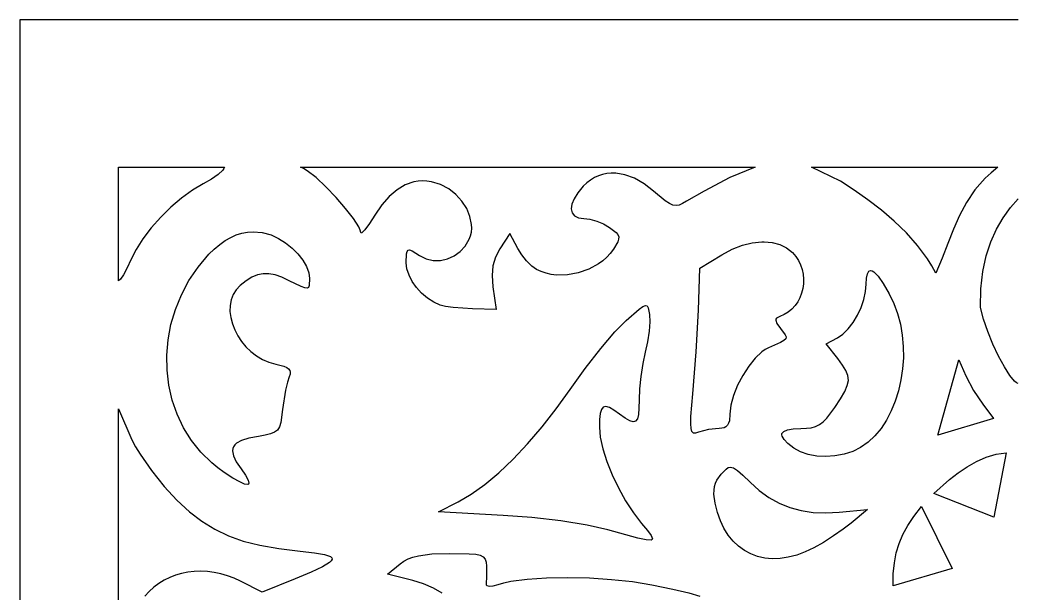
# Model space of a CAD drawing. Extents: x -213 to 423, y -34 to 331.
# Drawn here: x -213.3 to 105, y 148.5 to 331.4 of the extents above; entities that cross this region are included whole.
import ezdxf

# ---------------------------------------------------------------- set-up
doc = ezdxf.new("R2010")
doc.units = 0

msp = doc.modelspace()

# ---------------------------------------------------------------- linework, layer by layer
at = {"layer": 'Layer 1'}
for p, q in [((-213.293751, 331.44174), (-213.293751, -34.441721)), ((104.947082, 331.44174), (-213.293751, 331.44174)), ((-213.293751, 331.44174), (-213.293751, 331.44174)), ((105.052916, 331.44174), (104.947082, 331.44174)), ((-181.87889, 284.407642), (-148.091598, 284.407642)), ((-181.87889, 248.115628), (-181.87889, 284.407642)), ((-181.87889, 284.407642), (-181.87889, 284.407642)), ((-148.627343, 283.437491), (-150.086165, 282.110095)), ((-148.230172, 283.97839), (-148.627343, 283.437491)), ((-148.091598, 284.407642), (-148.230172, 283.97839)), ((-123.785209, 284.407642), (21.118263, 284.407642)), ((-122.826346, 284.022033), (-123.785209, 284.407642)), ((-123.785209, 284.407642), (-123.785209, 284.407642)), ((-121.666355, 283.318039), (-122.826346, 284.022033)), ((-118.887956, 281.123324), (-121.666355, 283.318039)), ((21.118263, 284.407642), (13.119027, 281.10035)), ((39.074652, 284.407642), (98.552985, 284.407642)), ((48.30861, 279.962642), (39.074652, 284.407642)), ((39.074652, 284.407642), (39.074652, 284.407642)), ((98.552985, 284.407642), (96.435168, 282.690311)), ((-152.245447, 280.604146), (-154.882571, 279.098337)), ((-150.086165, 282.110095), (-152.245447, 280.604146)), ((-115.739936, 278.160348), (-118.887956, 281.123324)), ((-31.364901, 280.337746), (-32.541374, 279.417912)), ((-30.134322, 281.099664), (-31.364901, 280.337746)), ((-28.854075, 281.703966), (-30.134322, 281.099664)), ((-27.528594, 282.150948), (-28.854075, 281.703966)), ((-26.162315, 282.44091), (-27.528594, 282.150948)), ((-24.759673, 282.574149), (-26.162315, 282.44091)), ((-23.325104, 282.550965), (-24.759673, 282.574149)), ((-20.377929, 282.036515), (-23.325104, 282.550965)), ((-17.356273, 280.899948), (-20.377929, 282.036515)), ((-14.295622, 279.143649), (-17.356273, 280.899948)), ((13.119027, 281.10035), (4.934356, 276.837554)), ((94.524463, 280.908472), (92.801594, 279.064634)), ((96.435168, 282.690311), (94.524463, 280.908472)), ((-158.290498, 277.083961), (-161.750394, 274.56818)), ((-154.882571, 279.098337), (-158.290498, 277.083961)), ((-112.512222, 274.765964), (-115.739936, 278.160348)), ((-93.042055, 277.249518), (-95.53589, 275.131283)), ((-90.431913, 278.781128), (-93.042055, 277.249518)), ((-87.722873, 279.717941), (-90.431913, 278.781128)), ((-86.336707, 279.960744), (-87.722873, 279.717941)), ((-84.932344, 280.051782), (-86.336707, 279.960744)), ((-83.511963, 279.990034), (-84.932344, 280.051782)), ((-82.077737, 279.774477), (-83.511963, 279.990034)), ((-79.176459, 278.87785), (-82.077737, 279.774477)), ((-76.563641, 277.494228), (-79.176459, 278.87785)), ((-74.268601, 275.689729), (-76.563641, 277.494228)), ((-33.659307, 278.339864), (-35.370029, 276.3007)), ((-32.541374, 279.417912), (-33.659307, 278.339864)), ((-11.231459, 276.770003), (-14.295622, 279.143649)), ((52.700463, 277.07517), (48.30861, 279.962642)), ((57.087382, 273.995029), (52.700463, 277.07517)), ((91.247286, 277.161305), (88.567245, 273.186203)), ((92.801594, 279.064634), (91.247286, 277.161305)), ((-161.750394, 274.56818), (-165.160633, 271.657626)), ((-109.494738, 271.277024), (-112.512222, 274.765964)), ((-95.53589, 275.131283), (-97.896008, 272.4346)), ((-72.34192, 273.560624), (-74.268601, 275.689729)), ((-36.583774, 274.385203), (-37.301335, 272.639058)), ((-35.370029, 276.3007), (-36.583774, 274.385203)), ((-7.564662, 273.716911), (-11.231459, 276.770003)), ((-6.220852, 272.823201), (-7.564662, 273.716911)), ((4.934356, 276.837554), (-0.753959, 273.568545)), ((61.387608, 270.706607), (57.087382, 273.995029)), ((102.559952, 271.522975), (104.999999, 274.335837)), ((-165.160633, 271.657626), (-168.419591, 268.458932)), ((-106.977409, 268.030381), (-109.494738, 271.277024)), ((-97.896008, 272.4346), (-100.105001, 269.167642)), ((-70.834178, 271.203178), (-72.34192, 273.560624)), ((-69.795959, 268.71366), (-70.834178, 271.203178)), ((-37.301335, 272.639058), (-37.523504, 271.107949)), ((-37.523504, 271.107949), (-37.251072, 269.837561)), ((-5.081977, 272.314233), (-6.220852, 272.823201)), ((-4.056943, 272.162144), (-5.081977, 272.314233)), ((-3.054658, 272.339074), (-4.056943, 272.162144)), ((-1.984027, 272.817162), (-3.054658, 272.339074)), ((-0.753959, 273.568545), (-1.984027, 272.817162)), ((65.519386, 267.194293), (61.387608, 270.706607)), ((88.567245, 273.186203), (86.330136, 269.00323)), ((100.251924, 268.312841), (102.559952, 271.522975)), ((-168.419591, 268.458932), (-171.425645, 265.078731)), ((-105.25016, 265.362886), (-106.977409, 268.030381)), ((-100.105001, 269.167642), (-101.844413, 266.420456)), ((-69.277841, 266.188338), (-69.795959, 268.71366)), ((-37.251072, 269.837561), (-36.484833, 268.87358)), ((-36.484833, 268.87358), (-35.225577, 268.261689)), ((-35.225577, 268.261689), (-33.474098, 268.047573)), ((-33.474098, 268.047573), (-31.556369, 267.82511)), ((-31.556369, 267.82511), (-29.384176, 267.219889)), ((86.330136, 269.00323), (84.381751, 264.632449)), ((98.145085, 264.686499), (100.251924, 268.312841)), ((-171.425645, 265.078731), (-174.077171, 261.623657)), ((-104.773418, 264.351586), (-105.25016, 265.362886)), ((-104.602918, 263.611392), (-104.773418, 264.351586)), ((-103.273045, 264.45711), (-104.242134, 263.459967)), ((-101.844413, 266.420456), (-103.273045, 264.45711)), ((-69.330407, 263.723479), (-69.229627, 264.942334)), ((-69.229627, 264.942334), (-69.277841, 266.188338)), ((-29.384176, 267.219889), (-27.224062, 266.325159)), ((-27.224062, 266.325159), (-25.34257, 265.23417)), ((-25.34257, 265.23417), (-23.225534, 263.591704)), ((69.400958, 263.442476), (65.519386, 267.194293)), ((84.381751, 264.632449), (82.567883, 260.093924)), ((96.308604, 260.625014), (98.145085, 264.686499)), ((-174.077171, 261.623657), (-176.272544, 258.200342)), ((-149.605148, 259.76548), (-147.858759, 261.001682)), ((-147.858759, 261.001682), (-146.093333, 262.017427)), ((-146.093333, 262.017427), (-144.311453, 262.811841)), ((-144.311453, 262.811841), (-142.515702, 263.384048)), ((-142.515702, 263.384048), (-140.708663, 263.733172)), ((-140.708663, 263.733172), (-138.892918, 263.858337)), ((-138.892918, 263.858337), (-136.037837, 263.605793)), ((-138.892918, 263.858337), (-138.892918, 263.858337)), ((-136.037837, 263.605793), (-133.177918, 262.800003)), ((-133.177918, 262.800003), (-130.81736, 261.702512)), ((-130.81736, 261.702512), (-128.567878, 260.278893)), ((-104.507862, 263.380711), (-104.602918, 263.611392)), ((-104.242134, 263.459967), (-104.507862, 263.380711)), ((-71.278769, 259.256963), (-70.004237, 261.415351)), ((-70.004237, 261.415351), (-69.586503, 262.543807)), ((-69.586503, 262.543807), (-69.330407, 263.723479)), ((-57.039654, 263.223337), (-60.232293, 258.346184)), ((-54.526112, 258.434378), (-57.039654, 263.223337)), ((-23.225534, 263.591704), (-22.64453, 262.902919)), ((-22.380086, 261.475662), (-22.673659, 260.611357)), ((-22.64453, 262.902919), (-22.366545, 262.218544)), ((-22.366545, 262.218544), (-22.380086, 261.475662)), ((72.950568, 259.435544), (69.400958, 263.442476)), ((-176.272544, 258.200342), (-177.91014, 254.91542)), ((-153.030487, 256.635212), (-151.329919, 258.309698)), ((-151.329919, 258.309698), (-149.605148, 259.76548)), ((-128.567878, 260.278893), (-126.492244, 258.600474)), ((-126.492244, 258.600474), (-124.653233, 256.738586)), ((-89.8705, 257.574736), (-89.546532, 257.987553)), ((-89.546532, 257.987553), (-89.027634, 258.037852)), ((-89.027634, 258.037852), (-88.268065, 257.750747)), ((-72.916355, 257.478885), (-71.278769, 259.256963)), ((-60.232293, 258.346184), (-61.632456, 255.719738)), ((-53.279382, 256.427898), (-54.526112, 258.434378)), ((-24.054931, 258.266809), (-25.047493, 256.925333)), ((-22.673659, 260.611357), (-24.054931, 258.266809)), ((10.561388, 256.494101), (13.836511, 258.24208)), ((13.836511, 258.24208), (17.075838, 259.51805)), ((17.075838, 259.51805), (20.230734, 260.320535)), ((20.230734, 260.320535), (23.252569, 260.648059)), ((23.252569, 260.648059), (23.984582, 260.656878)), ((23.984582, 260.656878), (26.603639, 260.41799)), ((23.984582, 260.656878), (23.984582, 260.656878)), ((26.603639, 260.41799), (29.012186, 259.757773)), ((29.012186, 259.757773), (31.171324, 258.676189)), ((31.171324, 258.676189), (33.042152, 257.173198)), ((76.086459, 255.157887), (72.950568, 259.435544)), ((82.567883, 260.093924), (80.734326, 255.407717)), ((94.811651, 256.109453), (96.308604, 260.625014)), ((-177.91014, 254.91542), (-179.098174, 252.276922)), ((-156.474873, 252.578533), (-153.030487, 256.635212)), ((-124.653233, 256.738586), (-123.113618, 254.764557)), ((-123.113618, 254.764557), (-121.936173, 252.749716)), ((-90.130209, 253.910003), (-90.045276, 256.774282)), ((-90.045276, 256.774282), (-89.8705, 257.574736)), ((-88.268065, 257.750747), (-85.843959, 256.264795)), ((-85.843959, 256.264795), (-83.723817, 255.210562)), ((-83.723817, 255.210562), (-81.482224, 254.69391)), ((-81.482224, 254.69391), (-79.19993, 254.688629)), ((-79.19993, 254.688629), (-76.957687, 255.168506)), ((-76.957687, 255.168506), (-74.836245, 256.107329)), ((-74.836245, 256.107329), (-72.916355, 257.478885)), ((-61.632456, 255.719738), (-62.112715, 254.354949)), ((-51.738855, 254.504815), (-53.279382, 256.427898)), ((-26.189724, 255.688126), (-27.464944, 254.559597)), ((-25.047493, 256.925333), (-26.189724, 255.688126)), ((3.470555, 252.199031), (10.561388, 256.494101)), ((33.042152, 257.173198), (34.105238, 255.952694)), ((34.105238, 255.952694), (34.973616, 254.628604)), ((34.973616, 254.628604), (35.651405, 253.221616)), ((77.473711, 252.912657), (76.086459, 255.157887)), ((80.734326, 255.407717), (78.726874, 250.593892)), ((93.723395, 251.12088), (94.811651, 256.109453)), ((-179.098174, 252.276922), (-180.241618, 250.114608)), ((-159.404802, 248.265995), (-156.474873, 252.578533)), ((-121.936173, 252.749716), (-121.183673, 250.765394)), ((-89.897558, 251.962884), (-90.130209, 253.910003)), ((-89.235456, 249.953948), (-89.897558, 251.962884)), ((-62.45106, 252.931016), (-62.715906, 249.831422)), ((-62.112715, 254.354949), (-62.45106, 252.931016)), ((-50.099265, 252.884048), (-51.738855, 254.504815)), ((-48.555348, 251.784517), (-50.099265, 252.884048)), ((-47.069161, 251.099016), (-48.555348, 251.784517)), ((-31.921735, 251.870172), (-35.252072, 250.701444)), ((-28.856472, 253.544156), (-31.921735, 251.870172)), ((-27.464944, 254.559597), (-28.856472, 253.544156)), ((3.038402, 238.837573), (3.470555, 252.199031)), ((35.651405, 253.221616), (36.142726, 251.752419)), ((36.142726, 251.752419), (36.451699, 250.241702)), ((57.355618, 251.225023), (57.957082, 251.484656)), ((57.957082, 251.484656), (58.436971, 251.358662)), ((57.957082, 251.484656), (57.957082, 251.484656)), ((78.726874, 250.593892), (77.473711, 252.912657)), ((-181.21151, 248.652752), (-181.87889, 248.115628)), ((-180.241618, 250.114608), (-181.21151, 248.652752)), ((-161.82349, 243.744008), (-159.404802, 248.265995)), ((-139.330607, 249.335766), (-141.163609, 248.195945)), ((-137.551133, 250.085778), (-139.330607, 249.335766)), ((-135.766709, 250.451875), (-137.551133, 250.085778)), ((-133.91886, 250.439951), (-135.766709, 250.451875)), ((-131.949109, 250.055902), (-133.91886, 250.439951)), ((-129.798982, 249.305621), (-131.949109, 250.055902)), ((-127.410001, 248.195003), (-129.798982, 249.305621)), ((-121.183673, 250.765394), (-120.91889, 248.88292)), ((-120.91889, 248.88292), (-121.020649, 246.627854)), ((-88.197678, 247.950044), (-89.235456, 249.953948)), ((-62.715906, 249.831422), (-62.454793, 246.272365)), ((-45.499121, 250.579509), (-47.069161, 251.099016)), ((-43.861909, 250.221588), (-45.499121, 250.579509)), ((-42.174205, 250.020842), (-43.861909, 250.221588)), ((-38.714042, 250.073244), (-42.174205, 250.020842)), ((-35.252072, 250.701444), (-38.714042, 250.073244)), ((36.451699, 250.241702), (36.582447, 248.710151)), ((36.582447, 248.710151), (36.539088, 247.178457)), ((56.590068, 247.127851), (56.674375, 249.045966)), ((56.674375, 249.045966), (56.928803, 250.411908)), ((56.928803, 250.411908), (57.355618, 251.225023)), ((58.436971, 251.358662), (58.990334, 251.002923)), ((58.990334, 251.002923), (60.319018, 249.60201)), ((60.319018, 249.60201), (61.946195, 247.281517)), ((93.113005, 245.640361), (93.723395, 251.12088)), ((-144.395521, 245.302275), (-145.344968, 243.759294)), ((-143.108612, 246.66042), (-144.395521, 245.302275)), ((-141.163609, 248.195945), (-143.108612, 246.66042)), ((-123.658335, 246.346103), (-127.410001, 248.195003)), ((-122.504683, 245.907433), (-123.658335, 246.346103)), ((-121.731174, 245.802984), (-122.504683, 245.907433)), ((-121.261824, 246.040532), (-121.731174, 245.802984)), ((-121.020649, 246.627854), (-121.261824, 246.040532)), ((-86.838001, 246.01802), (-88.197678, 247.950044)), ((-85.210202, 244.224725), (-86.838001, 246.01802)), ((-62.454793, 246.272365), (-61.493473, 239.066878)), ((36.325745, 245.667306), (35.946538, 244.197387)), ((36.539088, 247.178457), (36.325745, 245.667306)), ((56.384319, 244.732979), (56.590068, 247.127851)), ((61.946195, 247.281517), (63.874929, 244.041045)), ((93.049652, 239.648962), (93.113005, 245.640361)), ((-163.734152, 239.05898), (-161.82349, 243.744008)), ((-145.972196, 242.065099), (-146.29245, 240.253312)), ((-145.344968, 243.759294), (-145.972196, 242.065099)), ((-83.368057, 242.637007), (-85.210202, 244.224725)), ((-81.365342, 241.321715), (-83.368057, 242.637007)), ((35.405586, 242.78939), (34.707013, 241.464001)), ((35.946538, 244.197387), (35.405586, 242.78939)), ((54.900286, 239.650428), (55.803062, 242.206724)), ((55.803062, 242.206724), (56.384319, 244.732979)), ((63.874929, 244.041045), (65.383458, 240.970698)), ((-165.140002, 234.257322), (-163.734152, 239.05898)), ((-146.29245, 240.253312), (-146.320974, 238.357553)), ((-79.255834, 240.345698), (-81.365342, 241.321715)), ((-77.607577, 239.948543), (-79.255834, 240.345698)), ((-75.127933, 239.601494), (-77.607577, 239.948543)), ((-69.016459, 239.20799), (-75.127933, 239.601494)), ((-61.493473, 239.066878), (-69.016459, 239.20799)), ((-20.015626, 235.54792), (-15.889812, 239.076128)), ((-15.889812, 239.076128), (-14.636859, 239.956935)), ((-14.636859, 239.956935), (-13.789098, 240.283962)), ((-13.789098, 240.283962), (-13.296186, 240.132815)), ((-13.789098, 240.283962), (-13.789098, 240.283962)), ((-13.296186, 240.132815), (-12.969295, 239.586392)), ((-12.969295, 239.586392), (-12.536737, 237.373545)), ((2.348874, 225.464029), (3.038402, 238.837573)), ((32.853479, 239.143803), (31.706761, 238.190371)), ((33.854937, 240.241909), (32.853479, 239.143803)), ((34.707013, 241.464001), (33.854937, 240.241909)), ((53.729976, 237.16543), (54.900286, 239.650428)), ((65.383458, 240.970698), (66.580629, 237.715106)), ((93.959825, 235.961568), (93.049652, 239.648962)), ((-146.320974, 238.357553), (-146.073012, 236.411445)), ((-146.073012, 236.411445), (-145.563808, 234.44861)), ((-23.548821, 231.93356), (-20.015626, 235.54792)), ((-12.536737, 237.373545), (-12.455388, 235.122716)), ((27.748406, 235.956068), (27.685961, 235.560357)), ((27.685961, 235.560357), (28.095466, 234.499973)), ((27.987815, 236.283793), (27.748406, 235.956068)), ((28.994027, 236.800281), (27.987815, 236.283793)), ((30.418904, 237.402301), (28.994027, 236.800281)), ((31.706761, 238.190371), (30.418904, 237.402301)), ((52.346118, 234.853069), (53.729976, 237.16543)), ((66.580629, 237.715106), (67.473825, 234.314075)), ((95.305533, 231.989601), (93.959825, 235.961568)), ((-166.044256, 229.385442), (-165.140002, 234.257322)), ((-145.563808, 234.44861), (-144.808606, 232.502669)), ((-144.808606, 232.502669), (-143.822651, 230.607243)), ((-12.455388, 235.122716), (-12.684321, 232.10644)), ((28.095466, 234.499973), (29.223332, 232.972642)), ((29.223332, 232.972642), (30.7671, 230.974147)), ((49.153706, 231.15162), (50.802699, 232.814686)), ((50.802699, 232.814686), (52.346118, 234.853069)), ((67.473825, 234.314075), (68.070426, 230.807415)), ((-166.450128, 224.48975), (-166.044256, 229.385442)), ((-143.822651, 230.607243), (-142.621185, 228.795954)), ((-28.094645, 226.558178), (-23.548821, 231.93356)), ((-12.684321, 232.10644), (-13.179011, 228.71849)), ((30.902939, 229.698619), (30.322768, 229.13736)), ((30.7671, 230.974147), (31.035034, 230.284933)), ((31.035034, 230.284933), (30.902939, 229.698619)), ((43.793054, 228.007295), (47.453124, 229.965212)), ((47.453124, 229.965212), (49.153706, 231.15162)), ((68.070426, 230.807415), (68.377814, 227.234933)), ((96.952383, 227.96902), (95.305533, 231.989601)), ((-142.621185, 228.795954), (-141.219453, 227.102425)), ((-141.219453, 227.102425), (-139.6327, 225.560276)), ((-33.068008, 220.147875), (-28.094645, 226.558178)), ((-13.179011, 228.71849), (-13.894931, 225.352642)), ((24.373504, 226.278264), (23.314, 225.530838)), ((25.413332, 226.82549), (24.373504, 226.278264)), ((29.246475, 228.523314), (25.413332, 226.82549)), ((30.322768, 229.13736), (29.246475, 228.523314)), ((47.470763, 223.33299), (43.793054, 228.007295)), ((68.377814, 227.234933), (68.403371, 223.636438)), ((98.765982, 224.135786), (96.952383, 227.96902)), ((-166.360833, 219.616655), (-166.450128, 224.48975)), ((-139.6327, 225.560276), (-137.876168, 224.20313)), ((-137.876168, 224.20313), (-135.965103, 223.064607)), ((-135.965103, 223.064607), (-133.914749, 222.17833)), ((-13.894931, 225.352642), (-14.658812, 221.737561)), ((1.300971, 212.070559), (2.348874, 225.464029)), ((21.183848, 223.518082), (19.118651, 220.952618)), ((23.314, 225.530838), (21.183848, 223.518082)), ((49.01356, 221.278228), (47.470763, 223.33299)), ((68.403371, 223.636438), (68.154477, 220.051736)), ((79.353054, 198.88549), (86.117568, 222.944934)), ((86.117568, 222.944934), (88.288169, 217.794479)), ((86.117568, 222.944934), (86.117568, 222.944934)), ((100.611937, 220.725856), (98.765982, 224.135786)), ((-165.779586, 214.812567), (-166.360833, 219.616655)), ((-133.914749, 222.17833), (-131.740348, 221.57792)), ((-131.740348, 221.57792), (-129.116427, 220.900346)), ((-129.116427, 220.900346), (-128.23151, 220.515051)), ((-128.23151, 220.515051), (-127.610807, 220.079254)), ((-127.610807, 220.079254), (-127.238957, 219.578334)), ((-37.883821, 213.428753), (-33.068008, 220.147875)), ((-14.658812, 221.737561), (-15.284147, 217.671829)), ((19.118651, 220.952618), (17.21418, 217.999842)), ((50.099075, 219.522219), (49.01356, 221.278228)), ((68.154477, 220.051736), (67.638514, 216.520637)), ((102.355853, 217.97519), (100.611937, 220.725856)), ((-127.462918, 217.538615), (-128.033759, 215.810973)), ((-127.180373, 218.322636), (-127.462918, 217.538615)), ((-127.238957, 219.578334), (-127.100599, 218.997669)), ((-127.100599, 218.997669), (-127.180373, 218.322636)), ((-15.284147, 217.671829), (-15.706558, 213.654143)), ((17.21418, 217.999842), (15.56621, 214.825151)), ((50.719328, 217.931469), (50.099075, 219.522219)), ((50.86634, 216.372483), (50.719328, 217.931469)), ((67.638514, 216.520637), (66.862863, 213.082947)), ((88.288169, 217.794479), (90.784628, 213.204145)), ((103.863338, 216.119748), (102.355853, 217.97519)), ((-164.709602, 210.123895), (-165.779586, 214.812567)), ((-128.616981, 213.26879), (-129.544307, 207.114031)), ((-128.033759, 215.810973), (-128.616981, 213.26879)), ((-42.28144, 207.292024), (-37.883821, 213.428753)), ((-15.706558, 213.654143), (-15.861668, 210.183198)), ((15.56621, 214.825151), (14.270512, 211.59394)), ((49.708715, 212.815831), (50.532129, 214.711769)), ((50.532129, 214.711769), (50.86634, 216.372483)), ((104.486421, 215.601474), (103.863338, 216.119748)), ((104.999999, 215.39549), (104.486421, 215.601474)), ((-163.154096, 205.597047), (-164.709602, 210.123895)), ((-15.861668, 210.183198), (-15.910038, 207.5305)), ((0.685437, 204.867366), (1.300971, 212.070559)), ((14.270512, 211.59394), (13.42286, 208.471606)), ((46.56236, 207.784309), (48.388119, 210.551176)), ((48.388119, 210.551176), (49.708715, 212.815831)), ((66.862863, 213.082947), (65.834906, 209.778476)), ((90.784628, 213.204145), (93.714659, 208.794466)), ((-181.87889, 207.281601), (-177.575001, 197.403823)), ((-181.87889, 76.939031), (-181.87889, 207.281601)), ((-181.87889, 207.281601), (-181.87889, 207.281601)), ((-129.544307, 207.114031), (-130.127486, 202.916839)), ((-46.808805, 201.516686), (-42.28144, 207.292024)), ((-27.902365, 207.11107), (-28.277571, 205.823284)), ((-27.312583, 207.839462), (-27.902365, 207.11107)), ((-26.472691, 208.031243), (-27.312583, 207.839462)), ((-25.347155, 207.709192), (-26.472691, 208.031243)), ((-23.900441, 206.896093), (-25.347155, 207.709192)), ((-22.097015, 205.614726), (-23.900441, 206.896093)), ((-15.910038, 207.5305), (-16.083181, 205.534627)), ((13.42286, 208.471606), (13.119027, 205.623545)), ((43.98556, 204.357503), (46.56236, 207.784309)), ((65.834906, 209.778476), (64.562023, 206.647031)), ((93.714659, 208.794466), (97.185971, 204.185976)), ((-161.116282, 201.278435), (-163.154096, 205.597047)), ((-28.473734, 203.953324), (-28.52639, 201.478406)), ((-28.277571, 205.823284), (-28.473734, 203.953324)), ((-20.292206, 204.321396), (-22.097015, 205.614726)), ((-18.864463, 203.498677), (-20.292206, 204.321396)), ((-16.423146, 204.164544), (-16.971983, 203.389215)), ((-16.083181, 205.534627), (-16.423146, 204.164544)), ((0.604996, 202.561684), (0.685437, 204.867366)), ((13.119027, 205.623545), (12.92948, 203.501809)), ((42.818733, 203.176735), (43.98556, 204.357503)), ((63.051597, 203.72842), (61.311009, 201.062451)), ((64.562023, 206.647031), (63.051597, 203.72842)), ((97.185971, 204.185976), (79.353054, 198.88549)), ((-158.599376, 197.214466), (-161.116282, 201.278435)), ((-131.200207, 200.539562), (-132.1127, 199.819447)), ((-130.564144, 201.5435), (-131.200207, 200.539562)), ((-130.127486, 202.916839), (-130.564144, 201.5435)), ((-51.409701, 196.159151), (-46.808805, 201.516686)), ((-28.52639, 201.478406), (-28.234277, 198.229916)), ((-17.771739, 203.177605), (-18.864463, 203.498677)), ((-17.337868, 203.214885), (-17.771739, 203.177605)), ((-16.971983, 203.389215), (-17.337868, 203.214885)), ((0.69632, 200.981464), (0.604996, 202.561684)), ((0.974571, 200.022846), (0.69632, 200.981464)), ((6.283047, 200.677482), (3.082499, 199.83799)), ((9.644166, 201.028615), (6.283047, 200.677482)), ((10.515001, 201.089574), (9.644166, 201.028615)), ((11.247312, 201.278645), (10.515001, 201.089574)), ((11.848008, 201.605117), (11.247312, 201.278645)), ((12.323996, 202.078276), (11.848008, 201.605117)), ((12.682184, 202.707411), (12.323996, 202.078276)), ((12.92948, 203.501809), (12.682184, 202.707411)), ((30.284366, 200.120757), (31.479706, 200.622365)), ((31.479706, 200.622365), (33.281348, 200.926363)), ((33.281348, 200.926363), (35.687985, 201.028615)), ((35.687985, 201.028615), (37.496378, 201.088362)), ((37.496378, 201.088362), (39.050841, 201.293782)), ((39.050841, 201.293782), (40.414182, 201.684141)), ((40.414182, 201.684141), (41.649209, 202.298703)), ((41.649209, 202.298703), (42.818733, 203.176735)), ((61.311009, 201.062451), (59.347639, 198.688932)), ((-177.575001, 197.403823), (-176.416939, 195.212383)), ((-140.30378, 197.913745), (-142.623145, 197.194281)), ((-137.278959, 198.506253), (-140.30378, 197.913745)), ((-135.075054, 198.888371), (-137.278959, 198.506253)), ((-133.378641, 199.297576), (-135.075054, 198.888371)), ((-132.1127, 199.819447), (-133.378641, 199.297576)), ((-28.234277, 198.229916), (-27.41637, 194.515223)), ((1.45491, 199.581968), (0.974571, 200.022846)), ((2.152499, 199.554969), (1.45491, 199.581968)), ((3.082499, 199.83799), (2.152499, 199.554969)), ((29.631024, 199.00687), (29.696632, 199.425673)), ((29.717808, 198.541247), (29.631024, 199.00687)), ((29.696632, 199.425673), (30.284366, 200.120757)), ((30.349199, 197.471615), (29.717808, 198.541247)), ((31.59211, 196.22091), (30.349199, 197.471615)), ((59.347639, 198.688932), (57.16887, 196.647671)), ((-176.416939, 195.212383), (-174.960664, 192.800114)), ((-155.606592, 193.451551), (-158.599376, 197.214466)), ((-145.46222, 194.601979), (-145.542076, 193.911166)), ((-145.222936, 195.229291), (-145.46222, 194.601979)), ((-144.821807, 195.79764), (-145.222936, 195.229291)), ((-144.256411, 196.311563), (-144.821807, 195.79764)), ((-142.623145, 197.194281), (-144.256411, 196.311563)), ((-56.027914, 191.275833), (-51.409701, 196.159151)), ((-27.41637, 194.515223), (-26.137122, 190.4817)), ((33.447846, 194.793267), (31.59211, 196.22091)), ((35.609521, 193.590388), (33.447846, 194.793267)), ((54.782082, 194.978476), (52.243741, 193.734556)), ((57.16887, 196.647671), (54.782082, 194.978476)), ((-174.960664, 192.800114), (-171.388593, 187.629273)), ((-152.141146, 190.036098), (-155.606592, 193.451551)), ((-145.542076, 193.911166), (-145.233188, 192.32089)), ((-145.233188, 192.32089), (-144.315627, 190.422162)), ((-60.60723, 186.923145), (-56.027914, 191.275833)), ((38.096523, 192.739306), (35.609521, 193.590388)), ((40.818348, 192.23927), (38.096523, 192.739306)), ((43.684488, 192.089529), (40.818348, 192.23927)), ((46.604438, 192.289331), (43.684488, 192.089529)), ((49.487691, 192.837924), (46.604438, 192.289331)), ((52.243741, 193.734556), (49.487691, 192.837924)), ((91.728359, 190.520723), (94.811157, 191.881254)), ((94.811157, 191.881254), (97.97655, 192.813716)), ((101.207638, 193.232226), (97.274166, 172.69174)), ((97.97655, 192.813716), (101.207638, 193.232226)), ((101.207638, 193.232226), (101.207638, 193.232226)), ((-150.232179, 188.473173), (-152.141146, 190.036098)), ((-148.206251, 187.014517), (-150.232179, 188.473173)), ((-144.315627, 190.422162), (-142.808751, 188.178684)), ((-142.808751, 188.178684), (-141.36175, 186.087092)), ((-26.137122, 190.4817), (-24.460991, 186.276723)), ((10.340902, 186.467712), (11.920181, 188.082549)), ((11.920181, 188.082549), (12.579514, 188.533552)), ((12.579514, 188.533552), (13.22486, 188.72549)), ((13.22486, 188.72549), (14.25432, 188.508705)), ((13.22486, 188.72549), (13.22486, 188.72549)), ((14.25432, 188.508705), (15.534498, 187.660539)), ((85.878148, 186.858984), (88.745056, 188.818006)), ((88.745056, 188.818006), (91.728359, 190.520723)), ((-171.388593, 187.629273), (-167.329032, 182.523676)), ((-145.417778, 185.211673), (-148.206251, 187.014517)), ((-143.230985, 183.96616), (-145.417778, 185.211673)), ((-141.36175, 186.087092), (-140.523203, 184.550864)), ((-65.091434, 183.157499), (-60.60723, 186.923145)), ((-24.460991, 186.276723), (-22.452431, 182.047663)), ((8.958724, 184.553767), (10.340902, 186.467712)), ((15.534498, 187.660539), (17.231924, 186.134379)), ((17.231924, 186.134379), (19.513124, 183.883615)), ((78.144791, 180.30292), (83.144535, 184.729541)), ((83.144535, 184.729541), (85.878148, 186.858984)), ((-167.329032, 182.523676), (-163.252223, 178.115698)), ((-141.647003, 183.27765), (-143.230985, 183.96616)), ((-140.666959, 183.145816), (-141.647003, 183.27765)), ((-140.403766, 183.28855), (-140.666959, 183.145816)), ((-140.523203, 184.550864), (-140.291982, 183.57033)), ((-140.291982, 183.57033), (-140.403766, 183.28855)), ((-69.424314, 180.03531), (-65.091434, 183.157499)), ((-22.452431, 182.047663), (-20.175899, 177.941895)), ((8.027261, 181.31177), (8.190608, 182.467049)), ((8.190608, 182.467049), (8.499821, 183.541431)), ((8.499821, 183.541431), (8.958724, 184.553767)), ((19.513124, 183.883615), (22.434686, 181.249672)), ((-73.549654, 177.61299), (-69.424314, 180.03531)), ((8.005955, 180.05674), (8.027261, 181.31177)), ((8.374166, 177.172017), (8.005955, 180.05674)), ((22.434686, 181.249672), (25.518888, 179.032015)), ((25.518888, 179.032015), (28.774164, 177.227744)), ((97.274166, 172.69174), (78.144791, 180.30292)), ((-163.252223, 178.115698), (-159.27572, 174.477948)), ((-79.837918, 174.385073), (-73.549654, 177.61299)), ((-20.175899, 177.941895), (-17.695849, 174.106791)), ((9.097114, 174.259728), (8.374166, 177.172017)), ((28.774164, 177.227744), (32.208943, 175.83396)), ((32.208943, 175.83396), (35.831659, 174.847762)), ((47.911735, 174.305698), (56.925207, 175.170003)), ((56.925207, 175.170003), (51.774652, 170.857295)), ((71.779999, 172.992942), (74.140763, 176.113684)), ((74.140763, 176.113684), (83.947985, 156.349309)), ((74.140763, 176.113684), (74.140763, 176.113684)), ((-159.27572, 174.477948), (-155.305014, 171.412075)), ((-59.173959, 173.309101), (-79.837918, 174.385073)), ((-50.043142, 172.610596), (-59.173959, 173.309101)), ((-40.807767, 171.518032), (-50.043142, 172.610596)), ((-17.695849, 174.106791), (-15.076737, 170.689726)), ((10.044757, 171.590969), (9.097114, 174.259728)), ((35.831659, 174.847762), (39.650741, 174.266253)), ((39.650741, 174.266253), (43.674623, 174.086531)), ((43.674623, 174.086531), (47.911735, 174.305698)), ((69.825717, 170.048148), (71.779999, 172.992942)), ((-155.305014, 171.412075), (-151.204132, 168.86188)), ((-151.204132, 168.86188), (-146.837102, 166.771164)), ((-32.418908, 170.16345), (-40.807767, 171.518032)), ((-25.82764, 168.678892), (-32.418908, 170.16345)), ((-15.076737, 170.689726), (-13.213779, 168.471085)), ((11.204592, 169.171377), (10.044757, 171.590969)), ((12.564117, 167.006587), (11.204592, 169.171377)), ((49.244483, 168.899165), (46.162895, 166.756446)), ((51.774652, 170.857295), (49.244483, 168.899165)), ((68.250816, 167.184521), (69.825717, 170.048148)), ((-146.837102, 166.771164), (-142.067952, 165.083728)), ((-16.278481, 166.063659), (-25.82764, 168.678892)), ((-13.560267, 165.471891), (-16.278481, 166.063659)), ((-13.213779, 168.471085), (-11.994251, 166.865436)), ((-11.669768, 165.55064), (-12.031092, 165.391294)), ((-11.994251, 166.865436), (-11.554554, 165.847324)), ((-11.554554, 165.847324), (-11.669768, 165.55064)), ((14.110832, 165.102235), (12.564117, 167.006587)), ((46.162895, 166.756446), (42.919442, 164.688596)), ((67.028193, 164.307282), (68.250816, 167.184521)), ((-142.067952, 165.083728), (-136.760709, 163.743371)), ((-136.760709, 163.743371), (-130.779401, 162.693895)), ((-130.779401, 162.693895), (-123.988057, 161.879101)), ((-12.031092, 165.391294), (-13.560267, 165.471891)), ((15.832233, 163.463956), (14.110832, 165.102235)), ((17.71582, 162.097387), (15.832233, 163.463956)), ((39.903679, 162.955073), (37.122997, 161.622652)), ((42.919442, 164.688596), (39.903679, 162.955073)), ((66.130749, 161.321651), (67.028193, 164.307282)), ((-123.988057, 161.879101), (-119.40588, 161.358482)), ((-119.40588, 161.358482), (-116.166424, 160.794262)), ((-116.166424, 160.794262), (-114.280328, 160.125283)), ((-114.280328, 160.125283), (-113.848115, 159.732397)), ((-113.758232, 159.290387), (-114.012009, 158.791608)), ((-113.848115, 159.732397), (-113.758232, 159.290387)), ((-90.839096, 158.698123), (-89.502959, 159.407284)), ((-89.502959, 159.407284), (-87.987508, 159.984445)), ((-87.987508, 159.984445), (-86.253455, 160.437951)), ((-86.253455, 160.437951), (-81.972381, 161.007387)), ((-81.972381, 161.007387), (-76.345418, 161.182365)), ((-76.345418, 161.182365), (-70.004135, 161.075715)), ((-76.345418, 161.182365), (-76.345418, 161.182365)), ((-70.004135, 161.075715), (-67.951491, 160.886691)), ((-67.951491, 160.886691), (-66.500365, 160.557682)), ((-66.500365, 160.557682), (-65.542895, 160.051544)), ((-65.542895, 160.051544), (-64.971222, 159.331139)), ((-64.971222, 159.331139), (-64.677484, 158.359325)), ((19.749091, 161.008163), (17.71582, 162.097387)), ((21.919544, 160.201919), (19.749091, 161.008163)), ((24.214678, 159.684292), (21.919544, 160.201919)), ((26.621991, 159.460917), (24.214678, 159.684292)), ((29.128981, 159.53743), (26.621991, 159.460917)), ((31.723146, 159.919466), (29.128981, 159.53743)), ((34.391986, 160.612661), (31.723146, 159.919466)), ((37.122997, 161.622652), (34.391986, 160.612661)), ((65.531381, 158.132847), (66.130749, 161.321651)), ((-116.848599, 156.878213), (-120.48234, 155.178618)), ((-114.610776, 158.228416), (-116.848599, 156.878213)), ((-114.012009, 158.791608), (-114.610776, 158.228416)), ((-96.145071, 154.514865), (-92.035209, 157.848615)), ((-92.035209, 157.848615), (-90.839096, 158.698123)), ((-64.677484, 158.359325), (-64.553821, 157.098962)), ((-64.553821, 157.098962), (-64.489122, 153.755286)), ((83.947985, 156.349309), (65.118471, 150.766601)), ((65.202989, 154.646091), (65.531381, 158.132847)), ((-165.542981, 153.49185), (-167.335193, 152.610401)), ((-163.672637, 154.212919), (-165.542981, 153.49185)), ((-161.734395, 154.772037), (-163.672637, 154.212919)), ((-159.73849, 155.167633), (-161.734395, 154.772037)), ((-157.695155, 155.398136), (-159.73849, 155.167633)), ((-155.614624, 155.461975), (-157.695155, 155.398136)), ((-153.50713, 155.357579), (-155.614624, 155.461975)), ((-151.382908, 155.083376), (-153.50713, 155.357579)), ((-149.25219, 154.637797), (-151.382908, 155.083376)), ((-147.125211, 154.01927), (-149.25219, 154.637797)), ((-145.012204, 153.226223), (-147.125211, 154.01927)), ((-142.923404, 152.257087), (-145.012204, 153.226223)), ((-125.52264, 153.068476), (-136.097154, 148.773406)), ((-120.48234, 155.178618), (-125.52264, 153.068476)), ((-88.040001, 152.468753), (-96.145071, 154.514865)), ((-64.489122, 153.755286), (-64.633196, 151.436878)), ((-56.789128, 152.258041), (-51.576794, 152.951891)), ((-51.576794, 152.951891), (-45.444006, 153.360518)), ((-45.444006, 153.360518), (-38.701495, 153.484761)), ((-38.701495, 153.484761), (-31.659991, 153.325457)), ((-31.659991, 153.325457), (-24.630224, 152.883446)), ((-24.630224, 152.883446), (-17.922923, 152.159566)), ((65.118471, 150.766601), (65.202989, 154.646091)), ((-170.64429, 150.372647), (-172.140706, 149.019485)), ((-169.039041, 151.570143), (-170.64429, 150.372647)), ((-167.335193, 152.610401), (-169.039041, 151.570143)), ((-136.097154, 148.773406), (-142.923404, 152.257087)), ((-84.642645, 151.40343), (-88.040001, 152.468753)), ((-81.38925, 150.012524), (-84.642645, 151.40343)), ((-78.650033, 148.476105), (-81.38925, 150.012524)), ((-64.633196, 151.436878), (-64.606941, 151.146743)), ((-64.606941, 151.146743), (-64.41846, 150.93258)), ((-64.41846, 150.93258), (-63.618352, 150.734677)), ((-63.618352, 150.734677), (-62.359937, 150.848188)), ((-62.359937, 150.848188), (-60.770279, 151.278128)), ((-60.770279, 151.278128), (-58.953022, 151.803895)), ((-58.953022, 151.803895), (-56.789128, 152.258041)), ((-17.922923, 152.159566), (-11.84882, 151.154656)), ((-11.84882, 151.154656), (-5.070633, 149.731916)), ((-5.070633, 149.731916), (0.021087, 148.529751)), ((-172.140706, 149.019485), (-173.518057, 147.512226)), ((0.021087, 148.529751), (3.485052, 147.504421))]:
    msp.add_line(p, q, dxfattribs=at)

doc.saveas('drawing.dxf')
